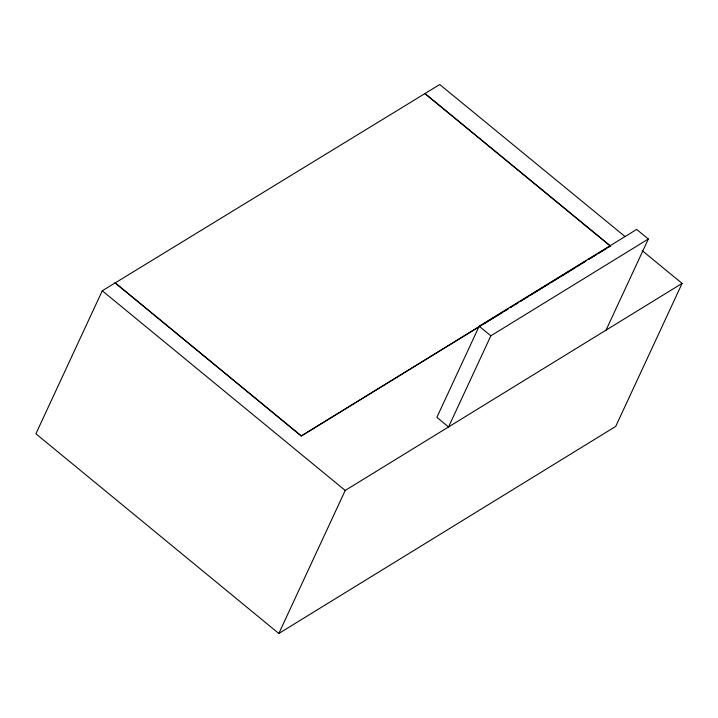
<?xml version="1.0" encoding="UTF-8"?>
<svg xmlns="http://www.w3.org/2000/svg" width="718" height="718" viewBox="0 0 718 718"><rect width="100%" height="100%" fill="white"/><g stroke="black" fill="none" stroke-linecap="round" stroke-linejoin="round"><path stroke-width="1.08" d="M504.467 311.136L508.281 308.794L301.318 435.925L115.131 282.883L102.279 290.772L35.9 433.789L278.826 633.473L615.721 426.411L682.1 283.395L642.287 250.726M481.572 325.209L301.273 436.032L115.131 282.883M115.086 282.982L439.748 84.527L624.974 236.518M278.826 633.473L345.214 490.457L682.1 283.395M479.175 326.214L436.876 417.346L448.553 426.941L490.852 335.818L648.336 239.022L636.66 229.428L479.175 326.214L490.852 335.818M606.028 330.154L648.336 239.022M510.238 307.519L518.827 302.242M520.73 301.066L586.561 260.607M597.053 254.163L588.464 259.44L596.048 254.854M598.956 252.987L610.408 245.951L425.029 93.573M483.483 324.042L502.555 312.312M510.193 307.627L513.056 305.868M514.959 304.692L517.822 302.933M520.685 301.174L528.313 296.48M530.225 295.313L549.306 283.583M551.209 282.407L559.798 277.13M561.709 275.963L575.064 267.751M576.967 266.575L580.781 264.233M582.693 263.057L585.556 261.298M597.959 253.678L606.539 248.401M608.451 247.234L610.354 246.059L424.984 93.681M102.279 290.772L345.214 490.457"/></g></svg>
